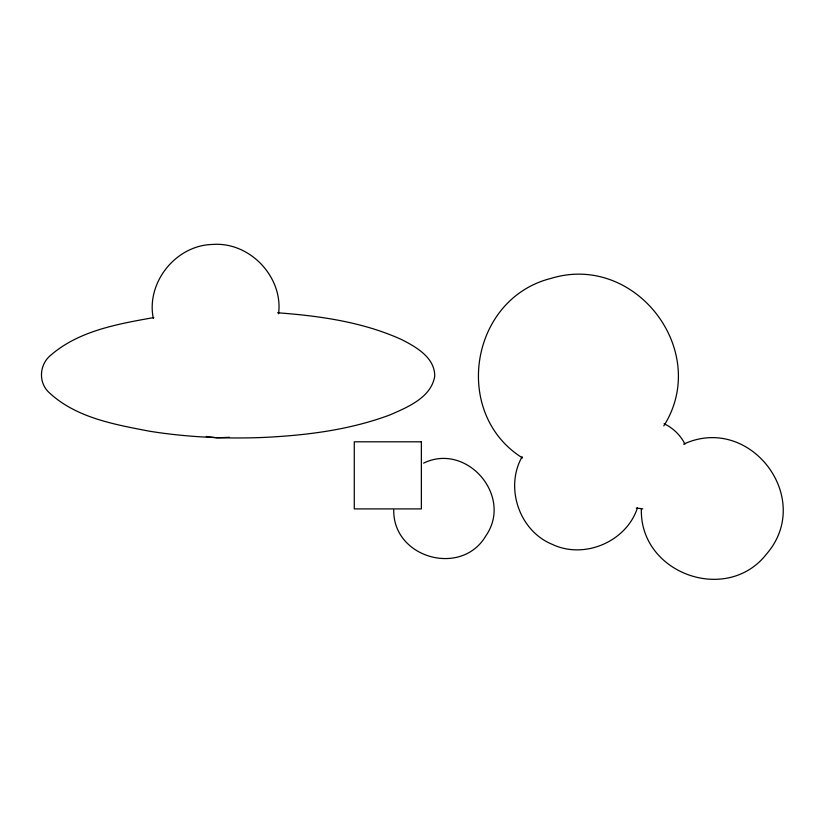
<?xml version="1.0" encoding="UTF-8"?>
<svg xmlns="http://www.w3.org/2000/svg" width="824" height="824" viewBox="0 0 824 824"><rect width="100%" height="100%" fill="white"/><g stroke="black" fill="none" stroke-linecap="round" stroke-linejoin="round"><path stroke-width="1.24" d="M278.574 313.831C283.353 276.905 249.641 241.514 212.53 244.46C175.903 245.202 145.951 282.508 153.305 318.445M637.457 507.842C626.467 541.708 584.319 559.63 552.276 544.365C519.254 530.934 504.576 487.54 522.128 456.723M663.804 425.895C711.102 351.374 635.603 252.371 550.978 278.409C469.927 298.762 451.614 413.875 522.581 458M683.601 444.177C750.015 413.318 814.596 498.355 766.629 553.913C726.933 605.053 639.228 573.452 641.371 508.707M423.588 463.129C466.827 442.035 513.342 496.233 485.903 535.765C461.687 577.336 392.883 558.095 393.748 509.994M153.851 317.549C118.182 323.945 79.444 330.568 51.129 354.887C39.171 364.229 37.914 383.026 49.677 393.079C76.539 417.912 114.773 424.525 149.515 431.22C186.688 437.153 224.478 438.924 262.084 437.503C305.436 435.505 349.252 430.149 390.113 414.853C407.633 407.169 431.148 397.621 434.722 376.28C435.021 357.698 416.11 346.914 401.618 339.581C362.745 321.937 319.794 315.922 277.564 312.77M229.381 437.287L217 437.894L206.247 436.442M642.802 508.851L636.272 508.037M664.113 423.742C673.064 427.955 680.521 435.227 684.94 444.064M421.363 441.808L354.279 441.808L354.279 508.902L421.363 508.902L421.363 441.808"/></g></svg>
